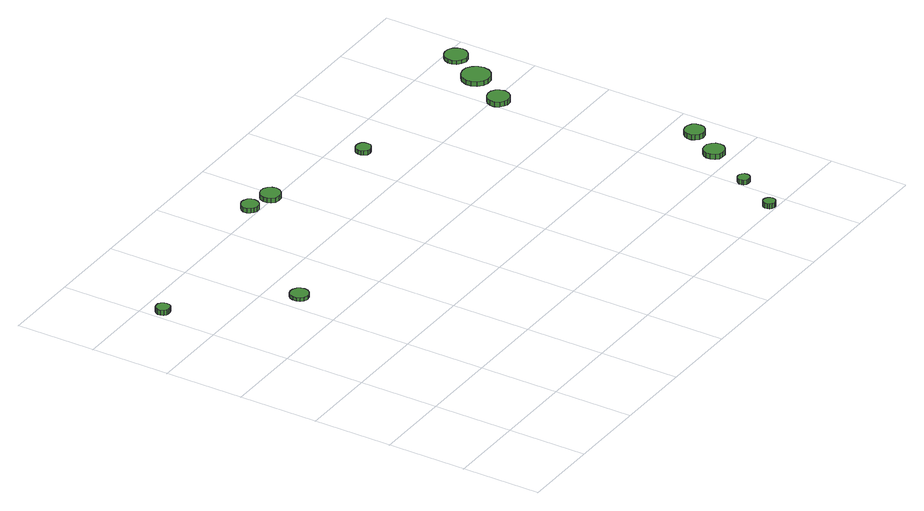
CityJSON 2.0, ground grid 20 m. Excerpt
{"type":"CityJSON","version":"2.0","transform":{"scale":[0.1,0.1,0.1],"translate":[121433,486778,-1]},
"CityObjects":{
"tree1":{"type":"SolitaryVegetationObject","attributes":{"function":"something"},"geometry":[{"type":"MultiSurface","lod":"1","boundaries":[[[0,1,2,3,4,5,6,7,8,9,10,11,12,13,14]],[[15,16,17,18,19,20,21,22,23,24,25,26,27,28,29]],[[0,29,28,1]],[[1,28,27,2]],[[2,27,26,3]],[[3,26,25,4]],[[4,25,24,5]],[[5,24,23,6]],[[6,23,22,7]],[[7,22,21,8]],[[8,21,20,9]],[[9,20,19,10]],[[10,19,18,11]],[[11,18,17,12]],[[12,17,16,13]],[[13,16,15,14]],[[14,15,29,0]]]}]},
"tree2":{"type":"SolitaryVegetationObject","attributes":{"function":"something"},"geometry":[{"type":"MultiSurface","lod":"1","boundaries":[[[30,31,32,33,34,35,36,37,38,39,40,41,42,43,44]],[[45,46,47,48,49,50,51,52,53,54,55,56,57,58,59]],[[30,59,58,31]],[[31,58,57,32]],[[32,57,56,33]],[[33,56,55,34]],[[34,55,54,35]],[[35,54,53,36]],[[36,53,52,37]],[[37,52,51,38]],[[38,51,50,39]],[[39,50,49,40]],[[40,49,48,41]],[[41,48,47,42]],[[42,47,46,43]],[[43,46,45,44]],[[44,45,59,30]]]}]},
"tree3":{"type":"SolitaryVegetationObject","attributes":{"function":"something"},"geometry":[{"type":"MultiSurface","lod":"1","boundaries":[[[60,61,62,63,64,65,66,67,68,69,70,71,72,73,74]],[[75,76,77,78,79,80,81,82,83,84,85,86,87,88,89]],[[60,89,88,61]],[[61,88,87,62]],[[62,87,86,63]],[[63,86,85,64]],[[64,85,84,65]],[[65,84,83,66]],[[66,83,82,67]],[[67,82,81,68]],[[68,81,80,69]],[[69,80,79,70]],[[70,79,78,71]],[[71,78,77,72]],[[72,77,76,73]],[[73,76,75,74]],[[74,75,89,60]]]}]},
"tree4":{"type":"SolitaryVegetationObject","attributes":{"function":"something"},"geometry":[{"type":"MultiSurface","lod":"1","boundaries":[[[90,91,92,93,94,95,96,97,98,99,100,101,102,103,104]],[[105,106,107,108,109,110,111,112,113,114,115,116,117,118,119]],[[90,119,118,91]],[[91,118,117,92]],[[92,117,116,93]],[[93,116,115,94]],[[94,115,114,95]],[[95,114,113,96]],[[96,113,112,97]],[[97,112,111,98]],[[98,111,110,99]],[[99,110,109,100]],[[100,109,108,101]],[[101,108,107,102]],[[102,107,106,103]],[[103,106,105,104]],[[104,105,119,90]]]}]},
"tree5":{"type":"SolitaryVegetationObject","attributes":{"function":"something"},"geometry":[{"type":"MultiSurface","lod":"1","boundaries":[[[120,121,122,123,124,125,126,127,128,129,130,131,132,133,134]],[[135,136,137,138,139,140,141,142,143,144,145,146,147,148,149]],[[120,149,148,121]],[[121,148,147,122]],[[122,147,146,123]],[[123,146,145,124]],[[124,145,144,125]],[[125,144,143,126]],[[126,143,142,127]],[[127,142,141,128]],[[128,141,140,129]],[[129,140,139,130]],[[130,139,138,131]],[[131,138,137,132]],[[132,137,136,133]],[[133,136,135,134]],[[134,135,149,120]]]}]},
"tree6":{"type":"SolitaryVegetationObject","attributes":{"function":"something"},"geometry":[{"type":"MultiSurface","lod":"1","boundaries":[[[150,151,152,153,154,155,156,157,158,159,160,161,162,163,164]],[[165,166,167,168,169,170,171,172,173,174,175,176,177,178,179]],[[150,179,178,151]],[[151,178,177,152]],[[152,177,176,153]],[[153,176,175,154]],[[154,175,174,155]],[[155,174,173,156]],[[156,173,172,157]],[[157,172,171,158]],[[158,171,170,159]],[[159,170,169,160]],[[160,169,168,161]],[[161,168,167,162]],[[162,167,166,163]],[[163,166,165,164]],[[164,165,179,150]]]}]},
"tree7":{"type":"SolitaryVegetationObject","attributes":{"function":"something"},"geometry":[{"type":"MultiSurface","lod":"1","boundaries":[[[180,181,182,183,184,185,186,187,188,189,190,191,192,193,194]],[[195,196,197,198,199,200,201,202,203,204,205,206,207,208,209]],[[180,209,208,181]],[[181,208,207,182]],[[182,207,206,183]],[[183,206,205,184]],[[184,205,204,185]],[[185,204,203,186]],[[186,203,202,187]],[[187,202,201,188]],[[188,201,200,189]],[[189,200,199,190]],[[190,199,198,191]],[[191,198,197,192]],[[192,197,196,193]],[[193,196,195,194]],[[194,195,209,180]]]}]},
"tree8":{"type":"SolitaryVegetationObject","attributes":{"function":"something"},"geometry":[{"type":"MultiSurface","lod":"1","boundaries":[[[210,211,212,213,214,215,216,217,218,219,220,221,222,223,224]],[[225,226,227,228,229,230,231,232,233,234,235,236,237,238,239]],[[210,239,238,211]],[[211,238,237,212]],[[212,237,236,213]],[[213,236,235,214]],[[214,235,234,215]],[[215,234,233,216]],[[216,233,232,217]],[[217,232,231,218]],[[218,231,230,219]],[[219,230,229,220]],[[220,229,228,221]],[[221,228,227,222]],[[222,227,226,223]],[[223,226,225,224]],[[224,225,239,210]]]}]},
"tree9":{"type":"SolitaryVegetationObject","attributes":{"function":"something"},"geometry":[{"type":"MultiSurface","lod":"1","boundaries":[[[240,241,242,243,244,245,246,247,248,249,250,251,252,253,254]],[[255,256,257,258,259,260,261,262,263,264,265,266,267,268,269]],[[240,269,268,241]],[[241,268,267,242]],[[242,267,266,243]],[[243,266,265,244]],[[244,265,264,245]],[[245,264,263,246]],[[246,263,262,247]],[[247,262,261,248]],[[248,261,260,249]],[[249,260,259,250]],[[250,259,258,251]],[[251,258,257,252]],[[252,257,256,253]],[[253,256,255,254]],[[254,255,269,240]]]}]},
"tree10":{"type":"SolitaryVegetationObject","attributes":{"function":"something"},"geometry":[{"type":"MultiSurface","lod":"1","boundaries":[[[270,271,272,273,274,275,276,277,278,279,280,281,282,283,284]],[[285,286,287,288,289,290,291,292,293,294,295,296,297,298,299]],[[270,299,298,271]],[[271,298,297,272]],[[272,297,296,273]],[[273,296,295,274]],[[274,295,294,275]],[[275,294,293,276]],[[276,293,292,277]],[[277,292,291,278]],[[278,291,290,279]],[[279,290,289,280]],[[280,289,288,281]],[[281,288,287,282]],[[282,287,286,283]],[[283,286,285,284]],[[284,285,299,270]]]}]},
"tree11":{"type":"SolitaryVegetationObject","attributes":{"function":"something"},"geometry":[{"type":"MultiSurface","lod":"1","boundaries":[[[300,301,302,303,304,305,306,307,308,309,310,311,312,313,314]],[[315,316,317,318,319,320,321,322,323,324,325,326,327,328,329]],[[300,329,328,301]],[[301,328,327,302]],[[302,327,326,303]],[[303,326,325,304]],[[304,325,324,305]],[[305,324,323,306]],[[306,323,322,307]],[[307,322,321,308]],[[308,321,320,309]],[[309,320,319,310]],[[310,319,318,311]],[[311,318,317,312]],[[312,317,316,313]],[[313,316,315,314]],[[314,315,329,300]]]}]},
"tree12":{"type":"SolitaryVegetationObject","attributes":{"function":"something"},"geometry":[{"type":"MultiSurface","lod":"1","boundaries":[[[330,331,332,333,334,335,336,337,338,339,340,341,342,343,344]],[[345,346,347,348,349,350,351,352,353,354,355,356,357,358,359]],[[330,359,358,331]],[[331,358,357,332]],[[332,357,356,333]],[[333,356,355,334]],[[334,355,354,335]],[[335,354,353,336]],[[336,353,352,337]],[[337,352,351,338]],[[338,351,350,339]],[[339,350,349,340]],[[340,349,348,341]],[[341,348,347,342]],[[342,347,346,343]],[[343,346,345,344]],[[344,345,359,330]]]}]}
},
"vertices":[
[41,949,24],[40,956,24],[36,962,24],[29,966,24],[22,966,24],[15,964,24],[10,959,24],[7,953,24],[7,946,24],[10,939,24],[15,934,24],[22,932,24],[29,933,24],[36,936,24],[40,942,24],[40,942,11],[36,936,11],[29,933,11],[22,932,11],[15,934,11],[10,939,11],[7,946,11],[7,953,11],[10,959,11],[15,964,11],[22,966,11],[29,966,11],[36,962,11],[40,956,11],[41,949,11],
[274,722,16],[272,731,16],[267,739,16],[258,744,16],[249,745,16],[240,742,16],[233,735,16],[229,727,16],[229,717,16],[233,708,16],[240,702,16],[249,699,16],[258,700,16],[267,705,16],[272,713,16],[272,713,7],[267,705,7],[258,700,7],[249,699,7],[240,702,7],[233,708,7],[229,717,7],[229,727,7],[233,735,7],[240,742,7],[249,745,7],[258,744,7],[267,739,7],[272,731,7],[274,722,7],
[544,1024,19],[542,1032,19],[537,1040,19],[529,1044,19],[520,1045,19],[512,1042,19],[505,1036,19],[501,1028,19],[501,1019,19],[505,1011,19],[512,1005,19],[520,1002,19],[529,1003,19],[537,1008,19],[542,1015,19],[542,1015,7],[537,1008,7],[529,1003,7],[520,1002,7],[512,1005,7],[505,1011,7],[501,1019,7],[501,1028,7],[505,1036,7],[512,1042,7],[520,1045,7],[529,1044,7],[537,1040,7],[542,1032,7],[544,1024,7],
[614,1009,19],[611,1019,19],[605,1028,19],[596,1033,19],[586,1034,19],[576,1031,19],[568,1024,19],[564,1014,19],[564,1004,19],[568,994,19],[576,987,19],[586,984,19],[596,985,19],[605,990,19],[611,999,19],[611,999,7],[605,990,7],[596,985,7],[586,984,7],[576,987,7],[568,994,7],[564,1004,7],[564,1014,7],[568,1024,7],[576,1031,7],[586,1034,7],[596,1033,7],[605,1028,7],[611,1019,7],[614,1009,7],
[893,936,18],[892,943,18],[887,950,18],[880,953,18],[873,954,18],[865,952,18],[859,947,18],[856,940,18],[856,932,18],[859,925,18],[865,919,18],[873,917,18],[880,918,18],[887,922,18],[892,928,18],[892,928,7],[887,922,7],[880,918,7],[873,917,7],[865,919,7],[859,925,7],[856,932,7],[856,940,7],[859,947,7],[865,952,7],[873,954,7],[880,953,7],[887,950,7],[892,943,7],[893,936,7],
[1174,18,20],[1173,24,20],[1169,29,20],[1164,32,20],[1158,33,20],[1152,31,20],[1147,27,20],[1145,21,20],[1145,15,20],[1147,9,20],[1152,5,20],[1158,3,20],[1164,4,20],[1169,7,20],[1173,12,20],[1173,12,7],[1169,7,7],[1164,4,7],[1158,3,7],[1152,5,7],[1147,9,7],[1145,15,7],[1145,21,7],[1147,27,7],[1152,31,7],[1158,33,7],[1164,32,7],[1169,29,7],[1173,24,7],[1174,18,7],
[1234,124,19],[1233,130,19],[1229,135,19],[1224,138,19],[1218,139,19],[1212,137,19],[1207,133,19],[1205,127,19],[1205,121,19],[1207,116,19],[1212,112,19],[1218,110,19],[1224,110,19],[1229,113,19],[1233,118,19],[1233,118,7],[1229,113,7],[1224,110,7],[1218,110,7],[1212,112,7],[1207,116,7],[1205,121,7],[1205,127,7],[1207,133,7],[1212,137,7],[1218,139,7],[1224,138,7],[1229,135,7],[1233,130,7],[1234,124,7],
[1314,246,20],[1312,257,20],[1305,265,20],[1296,271,20],[1285,272,20],[1275,269,20],[1267,261,20],[1263,252,20],[1263,241,20],[1267,231,20],[1275,224,20],[1285,221,20],[1296,222,20],[1305,227,20],[1312,236,20],[1312,236,7],[1305,227,7],[1296,222,7],[1285,221,7],[1275,224,7],[1267,231,7],[1263,241,7],[1263,252,7],[1267,261,7],[1275,269,7],[1285,272,7],[1296,271,7],[1305,265,7],[1312,257,7],[1314,246,7],
[1357,326,23],[1355,336,23],[1349,345,23],[1340,350,23],[1330,351,23],[1320,348,23],[1312,341,23],[1308,331,23],[1308,321,23],[1312,312,23],[1320,305,23],[1330,302,23],[1340,303,23],[1349,308,23],[1355,316,23],[1355,316,10],[1349,308,10],[1340,303,10],[1330,302,10],[1320,305,10],[1312,312,10],[1308,321,10],[1308,331,10],[1312,341,10],[1320,348,10],[1330,351,10],[1340,350,10],[1349,345,10],[1355,336,10],[1357,326,10],
[1252,789,21],[1249,800,21],[1243,809,21],[1233,815,21],[1221,816,21],[1211,812,21],[1202,805,21],[1197,794,21],[1197,783,21],[1202,772,21],[1211,765,21],[1221,761,21],[1233,762,21],[1243,768,21],[1249,777,21],[1249,777,8],[1243,768,8],[1233,762,8],[1221,761,8],[1211,765,8],[1202,772,8],[1197,783,8],[1197,794,8],[1202,805,8],[1211,812,8],[1221,816,8],[1233,815,8],[1243,809,8],[1249,800,8],[1252,789,8],
[1317,885,19],[1314,899,19],[1306,911,19],[1293,919,19],[1279,920,19],[1265,916,19],[1254,906,19],[1248,892,19],[1248,878,19],[1254,864,19],[1265,854,19],[1279,850,19],[1293,851,19],[1306,859,19],[1314,871,19],[1314,871,7],[1306,859,7],[1293,851,7],[1279,850,7],[1265,854,7],[1254,864,7],[1248,878,7],[1248,892,7],[1254,906,7],[1265,916,7],[1279,920,7],[1293,919,7],[1306,911,7],[1314,899,7],[1317,885,7],
[1364,971,17],[1361,983,17],[1354,993,17],[1344,999,17],[1332,1000,17],[1321,996,17],[1312,988,17],[1307,977,17],[1307,966,17],[1312,955,17],[1321,947,17],[1332,943,17],[1344,944,17],[1354,950,17],[1361,960,17],[1361,960,7],[1354,950,7],[1344,944,7],[1332,943,7],[1321,947,7],[1312,955,7],[1307,966,7],[1307,977,7],[1312,988,7],[1321,996,7],[1332,1000,7],[1344,999,7],[1354,993,7],[1361,983,7],[1364,971,7]
]}
